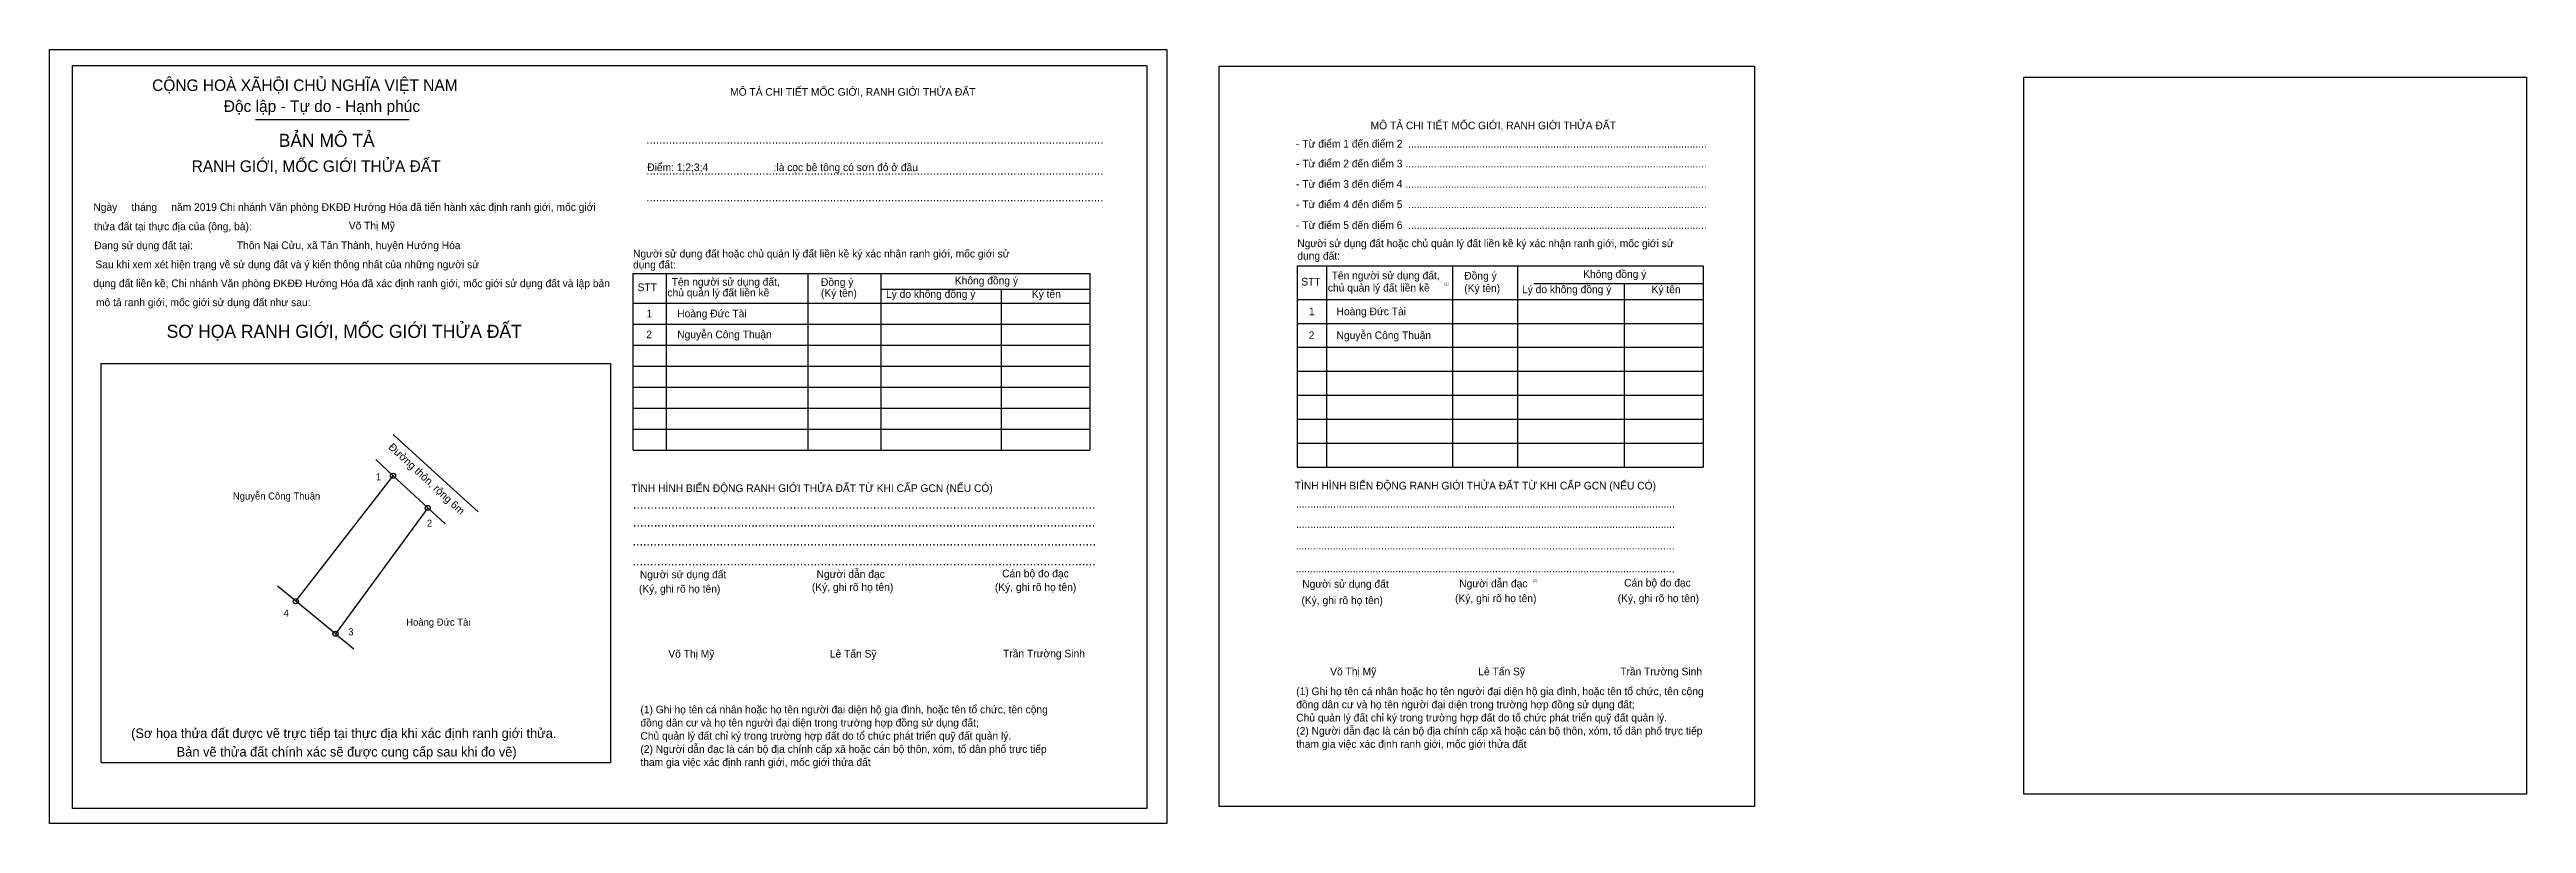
# Model space of a CAD drawing. Extents: x 129 to 540974, y 21 to 1835410.
# Drawn here: x 540491.5 to 540973.8, y 1835259.4 to 1835410.1 of the extents above.
import ezdxf

# ---------------------------------------------------------------- set-up
doc = ezdxf.new("R2010")
doc.units = 0
for name, color, linetype in [('bmtKhungInTrang1', 7, 'Continuous'), ('bmtKhungInTrang2', 7, 'Continuous'), ('bmtNoiDung', 7, 'Continuous'), ('bmtTemplate', 7, 'Continuous'), ('CanhThua', 7, 'Continuous'), ('Level 1', 7, 'Continuous'), ('Level 23', 7, 'Continuous'), ('MocDinhThua', 7, 'Continuous'), ('RauThua', 7, 'Continuous'), ('SoHieuDinhThua', 7, 'Continuous'), ('TenChuLanCan', 7, 'Continuous')]:
    doc.layers.add(name, color=color, linetype=linetype)

msp = doc.modelspace()

# ---------------------------------------------------------------- linework, layer by layer
at = {"layer": 'bmtKhungInTrang1'}
for points in [[(540491.55, 1835410.05), (540709.09, 1835410.05), (540709.09, 1835259.38), (540491.55, 1835259.38)], [(540496.05, 1835406.97), (540705.22, 1835406.97), (540705.22, 1835262.31), (540496.05, 1835262.31)]]:
    msp.add_lwpolyline(points, close=True, dxfattribs=at)
at = {"layer": 'bmtKhungInTrang2'}
msp.add_lwpolyline([(540719.32, 1835406.81), (540823.53, 1835406.81), (540823.53, 1835262.67), (540719.32, 1835262.67)], close=True, dxfattribs=at)
at = {"layer": 'bmtTemplate'}
for p, q in [((540531.68, 1835396.42), (540561.56, 1835396.42)), ((540611.6, 1835366.44), (540611.6, 1835332.04)), ((540639.2, 1835366.44), (540639.2, 1835332.04)), ((540653.39, 1835366.48), (540653.39, 1835332.04)), ((540694.14, 1835366.44), (540694.14, 1835332.04)), ((540740.22, 1835367.94), (540740.22, 1835328.75)), ((540764.74, 1835367.94), (540764.74, 1835328.75)), ((540777.35, 1835367.98), (540777.35, 1835328.75)), ((540780.55, 1835364.48), (540813.55, 1835364.48)), ((540813.55, 1835367.94), (540813.55, 1835328.75)), ((540605.17, 1835360.7), (540694.14, 1835360.7)), ((540653.39, 1835363.41), (540694.14, 1835363.41)), ((540734.51, 1835361.4), (540813.55, 1835361.4)), ((540605.17, 1835356.61), (540694.14, 1835356.61)), ((540734.51, 1835356.74), (540813.55, 1835356.74)), ((540605.17, 1835352.51), (540694.14, 1835352.51)), ((540734.51, 1835352.08), (540813.55, 1835352.08)), ((540605.17, 1835348.42), (540694.14, 1835348.42)), ((540605.17, 1835344.32), (540694.14, 1835344.32)), ((540734.51, 1835347.41), (540813.55, 1835347.41)), ((540605.17, 1835340.23), (540694.14, 1835340.23)), ((540734.51, 1835342.75), (540813.55, 1835342.75)), ((540605.17, 1835336.13), (540694.14, 1835336.13)), ((540734.51, 1835338.08), (540813.55, 1835338.08)), ((540605.17, 1835332.04), (540694.14, 1835332.04)), ((540734.51, 1835333.42), (540813.55, 1835333.42)), ((540734.51, 1835328.75), (540813.55, 1835328.75))]:
    msp.add_line(p, q, dxfattribs=at)
for points in [[(540496.05, 1835406.97), (540705.22, 1835406.97), (540705.22, 1835262.31), (540496.05, 1835262.31)], [(540875.99, 1835404.65), (540973.84, 1835404.65), (540973.84, 1835265.11), (540875.99, 1835265.11)], [(540501.59, 1835271.15), (540501.59, 1835348.94), (540600.76, 1835348.94), (540600.76, 1835271.15)]]:
    msp.add_lwpolyline(points, close=True, dxfattribs=at)
for points in [[(540605.11, 1835366.44), (540694.14, 1835366.44)], [(540605.11, 1835366.44), (540605.11, 1835332.04)], [(540734.46, 1835367.94), (540813.55, 1835367.94)], [(540734.46, 1835367.94), (540734.46, 1835328.75)], [(540798.17, 1835364.44), (540798.17, 1835328.75)], [(540676.82, 1835363.37), (540676.82, 1835332.04)]]:
    msp.add_lwpolyline(points, dxfattribs=at)
at = {"layer": 'CanhThua'}
for p, q in [((540539.51, 1835302.65), (540558.43, 1835327.08)), ((540558.43, 1835327.08), (540565.19, 1835320.81)), ((540565.19, 1835320.81), (540547.22, 1835296.31)), ((540547.22, 1835296.31), (540539.51, 1835302.65))]:
    msp.add_line(p, q, dxfattribs=at)
at = {"layer": 'Level 23'}
for p, q in [((540558.48, 1835335.12), (540568.82, 1835325.63)), ((540568.82, 1835325.63), (540575, 1835320.03))]:
    msp.add_line(p, q, dxfattribs=at)
at = {"layer": 'MocDinhThua'}
for centre in [(540558.43, 1835327.08), (540565.19, 1835320.81), (540539.51, 1835302.65), (540547.22, 1835296.31)]:
    msp.add_circle(centre, 0.5, dxfattribs=at)
at = {"layer": 'RauThua'}
for p, q in [((540558.43, 1835327.08), (540555.07, 1835330.21)), ((540565.19, 1835320.81), (540568.61, 1835317.74)), ((540539.51, 1835302.65), (540535.96, 1835305.56)), ((540547.22, 1835296.31), (540550.77, 1835293.4))]:
    msp.add_line(p, q, dxfattribs=at)

# ---------------------------------------------------------------- texts
at = {"layer": 'bmtNoiDung'}
for s, height, p in [('Võ Thị Mỹ', 1.491, (540549.82, 1835375.03)), ('Thôn Nại Cửu, xã Tân Thành, huyện Hướng Hóa', 1.4911, (540528.02, 1835371.2)), ('1', 1.49, (540607.79, 1835357.91)), ('Hoàng Đức Tài ', 1.4911, (540613.77, 1835357.91)), ('1', 1.49, (540736.78, 1835358.33)), ('Hoàng Đức Tài ', 1.4911, (540742.15, 1835358.33)), ('2', 1.49, (540607.74, 1835353.84)), ('Nguyễn Công Thuận ', 1.4911, (540613.77, 1835353.84)), ('2', 1.49, (540736.73, 1835353.68)), ('Nguyễn Công Thuận ', 1.4911, (540742.15, 1835353.68)), ('Võ Thị Mỹ', 1.491, (540612.04, 1835291.67)), ('Lê Tấn Sỹ', 1.491, (540643.49, 1835291.67)), ('Trần Trường Sinh', 1.4911, (540677.21, 1835291.72)), ('Võ Thị Mỹ', 1.491, (540740.91, 1835288.22)), ('Lê Tấn Sỹ', 1.491, (540769.75, 1835288.22)), ('Trần Trường Sinh', 1.4911, (540797.38, 1835288.22))]:
    msp.add_text(s, height=height, dxfattribs=at).set_placement(p)
at = {"layer": 'bmtTemplate'}
for s, height, p in [('CỘNG HOÀ XÃHỘI CHỦ NGHĨA VIỆT NAM', 2.2555, (540511.52, 1835401.98)), ('MÔ TẢ CHI TIẾT MỐC GIỚI, RANH GIỚI THỬA ĐẤT', 1.4911, (540624.07, 1835401.06)), ('Độc lập - Tự do - Hạnh phúc', 2.2555, (540525.47, 1835397.9)), ('BẢN MÔ TẢ', 2.537, (540536.18, 1835391.11)), ('- Từ điểm 1 đến điểm 2  .........................................................................................................', 1.49053, (540734.26, 1835390.97)), ('MÔ TẢ CHI TIẾT MỐC GIỚI, RANH GIỚI THỬA ĐẤT', 1.4905, (540748.79, 1835394.53)), ('RANH GIỚI, MỐC GIỚI THỬA ĐẤT', 2.2555, (540519.22, 1835386.22)), ('..............................................................................................................................................', 1.68733, (540607.74, 1835391.7)), ('Điểm: 1;2;3;4                       :là cọc bê tông có sơn đỏ ở đầu', 1.4911, (540607.93, 1835386.38)), ('- Từ điểm 2 đến điểm 3 ..........................................................................................................', 1.49053, (540734.26, 1835387.11)), ('..............................................................................................................................................', 1.68733, (540607.74, 1835385.68)), ('- Từ điểm 3 đến điểm 4 ..........................................................................................................', 1.49053, (540734.26, 1835383.14)), ('Ngày     tháng     năm 2019 Chi nhánh Văn phòng ĐKĐĐ Hướng Hóa đã tiến hành xác định ranh giới, mốc giới ', 1.4911, (540500.08, 1835378.64)), ('..............................................................................................................................................', 1.68733, (540607.74, 1835380.48)), ('- Từ điểm 4 đến điểm 5  .........................................................................................................', 1.49053, (540734.26, 1835379.18)), ('thửa đất tại thực địa của (ông, bà):', 1.4911, (540500.21, 1835374.88)), ('- Từ điểm 5 đến điểm 6  .........................................................................................................', 1.49053, (540734.26, 1835375.12)), ('Người sử dụng đất hoặc chủ quản lý đất liền kề ký xác nhận ranh giới, mốc giới sử', 1.4905, (540734.51, 1835371.58)), ('Đang sử dụng đất tại:', 1.4911, (540500.26, 1835371.18)), ('Sau khi xem xét hiện trạng về sử dụng đất và ý kiến thống nhất của những người sử ', 1.4911, (540500.48, 1835367.48)), ('dụng đất:', 1.491, (540605.17, 1835367.44)), ('Người sử dụng đất hoặc chủ quản lý đất liền kề ký xác nhận ranh giới, mốc giới sử', 1.4911, (540605.17, 1835369.57)), ('dụng đất:', 1.491, (540734.51, 1835369.15)), ('dụng đất liền kề, Chi nhánh Văn phòng ĐKĐĐ Hướng Hóa đã xác định ranh giới, mốc giới sử dụng đất và lập bản', 1.4911, (540500.07, 1835363.79)), ('STT', 1.491, (540606.05, 1835363.02)), ('chủ quản lý đất liền kề', 1.4911, (540611.86, 1835361.99)), ('Tên người sử dụng đất,', 1.4911, (540612.69, 1835364.08)), ('Đồng ý', 1.491, (540641.76, 1835364.04)), ('(Ký tên)', 1.491, (540641.76, 1835361.91)), ('Không đồng ý', 1.4911, (540667.82, 1835364.33)), ('STT', 1.491, (540735.29, 1835364.11)), ('chủ quản lý đất liền kề', 1.4905, (540740.46, 1835362.94)), ('Tên người sử dụng đất,', 1.4905, (540741.19, 1835365.32)), ('(1)', 0.497, (540763.13, 1835364.16)), ('Đồng ý', 1.491, (540767.02, 1835365.28)), ('(Ký tên)', 1.491, (540767.02, 1835362.85)), ('Lý do không đồng ý', 1.4905, (540778.26, 1835362.62)), ('Không đồng ý', 1.4905, (540790.17, 1835365.6)), ('Ký tên', 1.491, (540803.49, 1835362.62)), ('mô tả ranh giới, mốc giới sử dụng đất như sau:', 1.4911, (540500.6, 1835360.09)), ('Lý do không đồng ý', 1.4911, (540654.42, 1835361.71)), ('Ký tên', 1.491, (540682.81, 1835361.71)), ('SƠ HỌA RANH GIỚI, MỐC GIỚI THỬA ĐẤT', 2.5453, (540514.35, 1835353.92)), ('TÌNH HÌNH BIẾN ĐỘNG RANH GIỚI THỬA ĐẤT TỪ KHI CẤP GCN (NẾU CÓ)', 1.4911, (540604.84, 1835323.91)), ('TÌNH HÌNH BIẾN ĐỘNG RANH GIỚI THỬA ĐẤT TỪ KHI CẤP GCN (NẾU CÓ)', 1.4905, (540734.01, 1835324.4)), ('.....................................................................................................................................', 1.82261, (540605.16, 1835320.66)), ('.....................................................................................................................................', 1.49277, (540734.26, 1835320.89)), ('.....................................................................................................................................', 1.82166, (540605.16, 1835317.18)), ('.....................................................................................................................................', 1.49277, (540734.26, 1835316.93)), ('.....................................................................................................................................', 1.82626, (540605.07, 1835313.49)), ('.....................................................................................................................................', 1.49277, (540734.18, 1835312.73)), ('.....................................................................................................................................', 1.82531, (540605.07, 1835309.6)), ('(Ký, ghi rõ họ tên)', 1.4911, (540606.32, 1835304.32)), ('Người sử dụng đất', 1.4911, (540606.49, 1835307.11)), ('(Ký, ghi rõ họ tên)', 1.4911, (540639.99, 1835304.65)), ('Người dẫn đạc', 1.4911, (540640.9, 1835307.19)), ('(Ký, ghi rõ họ tên)', 1.4911, (540675.62, 1835304.65)), ('Cán bộ đo đạc', 1.4911, (540677.04, 1835307.31)), ('.....................................................................................................................................', 1.49277, (540734.18, 1835308.3)), ('Người sử dụng đất', 1.4905, (540735.47, 1835305.27)), ('Người dẫn đạc', 1.4905, (540766.04, 1835305.36)), ('(2)', 0.497, (540780.36, 1835306.39)), ('Cán bộ đo đạc', 1.4905, (540798.15, 1835305.5)), ('(Ký, ghi rõ họ tên)', 1.4905, (540735.32, 1835302.09)), ('(Ký, ghi rõ họ tên)', 1.4905, (540765.23, 1835302.47)), ('(Ký, ghi rõ họ tên)', 1.4905, (540796.89, 1835302.47)), ('(1) Ghi họ tên cá nhân hoặc họ tên người đại diện hộ gia đình, hoặc tên tổ chức, tên cộng', 1.4905, (540606.6, 1835280.82)), ('đồng dân cư và họ tên người đại diện trong trường hợp đồng sử dụng đất;', 1.4905, (540734.3, 1835281.8)), ('(1) Ghi họ tên cá nhân hoặc họ tên người đại diện hộ gia đình, hoặc tên tổ chức, tên cộng', 1.4905, (540734.3, 1835284.36)), ('(Sơ họa thửa đất được vẽ trực tiếp tại thực địa khi xác định ranh giới thửa.', 1.8674, (540507.44, 1835276.01)), ('đồng dân cư và họ tên người đại diện trong trường hợp đồng sử dụng đất;', 1.4905, (540606.6, 1835278.25)), ('Chủ quản lý đất chỉ ký trong trường hợp đất do tổ chức phát triển quỹ đất quản lý.', 1.4905, (540606.6, 1835275.69)), ('Chủ quản lý đất chỉ ký trong trường hợp đất do tổ chức phát triển quỹ đất quản lý.', 1.4905, (540734.3, 1835279.23)), ('(2) Người dẫn đạc là cán bộ địa chính cấp xã hoặc cán bộ thôn, xóm, tổ dân phố trực tiếp', 1.4905, (540734.3, 1835276.67)), ('Bản vẽ thửa đất chính xác sẽ được cung cấp sau khi đo vẽ)', 1.8674, (540516.3, 1835272.4)), ('tham gia việc xác định ranh giới, mốc giới thửa đất', 1.4905, (540606.6, 1835270.56)), ('(2) Người dẫn đạc là cán bộ địa chính cấp xã hoặc cán bộ thôn, xóm, tổ dân phố trực tiếp', 1.4905, (540606.6, 1835273.12)), ('tham gia việc xác định ranh giới, mốc giới thửa đất', 1.4905, (540734.3, 1835274.1))]:
    msp.add_text(s, height=height, dxfattribs=at).set_placement(p)
at = {"layer": 'Level 1'}
msp.add_text('Đường thôn, rộng 6m', height=1.5, rotation=317.1529, dxfattribs=at).set_placement((540557.42, 1835332.48))
at = {"layer": 'SoHieuDinhThua'}
for s, p in [('1', (540555.08, 1835326.15)), ('2', (540565.01, 1835317.14)), ('4', (540537.12, 1835299.64)), ('3', (540549.7, 1835296))]:
    msp.add_text(s, height=1.38, dxfattribs=at).set_placement(p)
at = {"layer": 'TenChuLanCan'}
for s, p in [('Nguyễn Công Thuận', (540527.25, 1835322.44)), ('Hoàng Đức Tài', (540561, 1835297.89))]:
    msp.add_text(s, height=1.3781, dxfattribs=at).set_placement(p)

doc.saveas('drawing.dxf')
